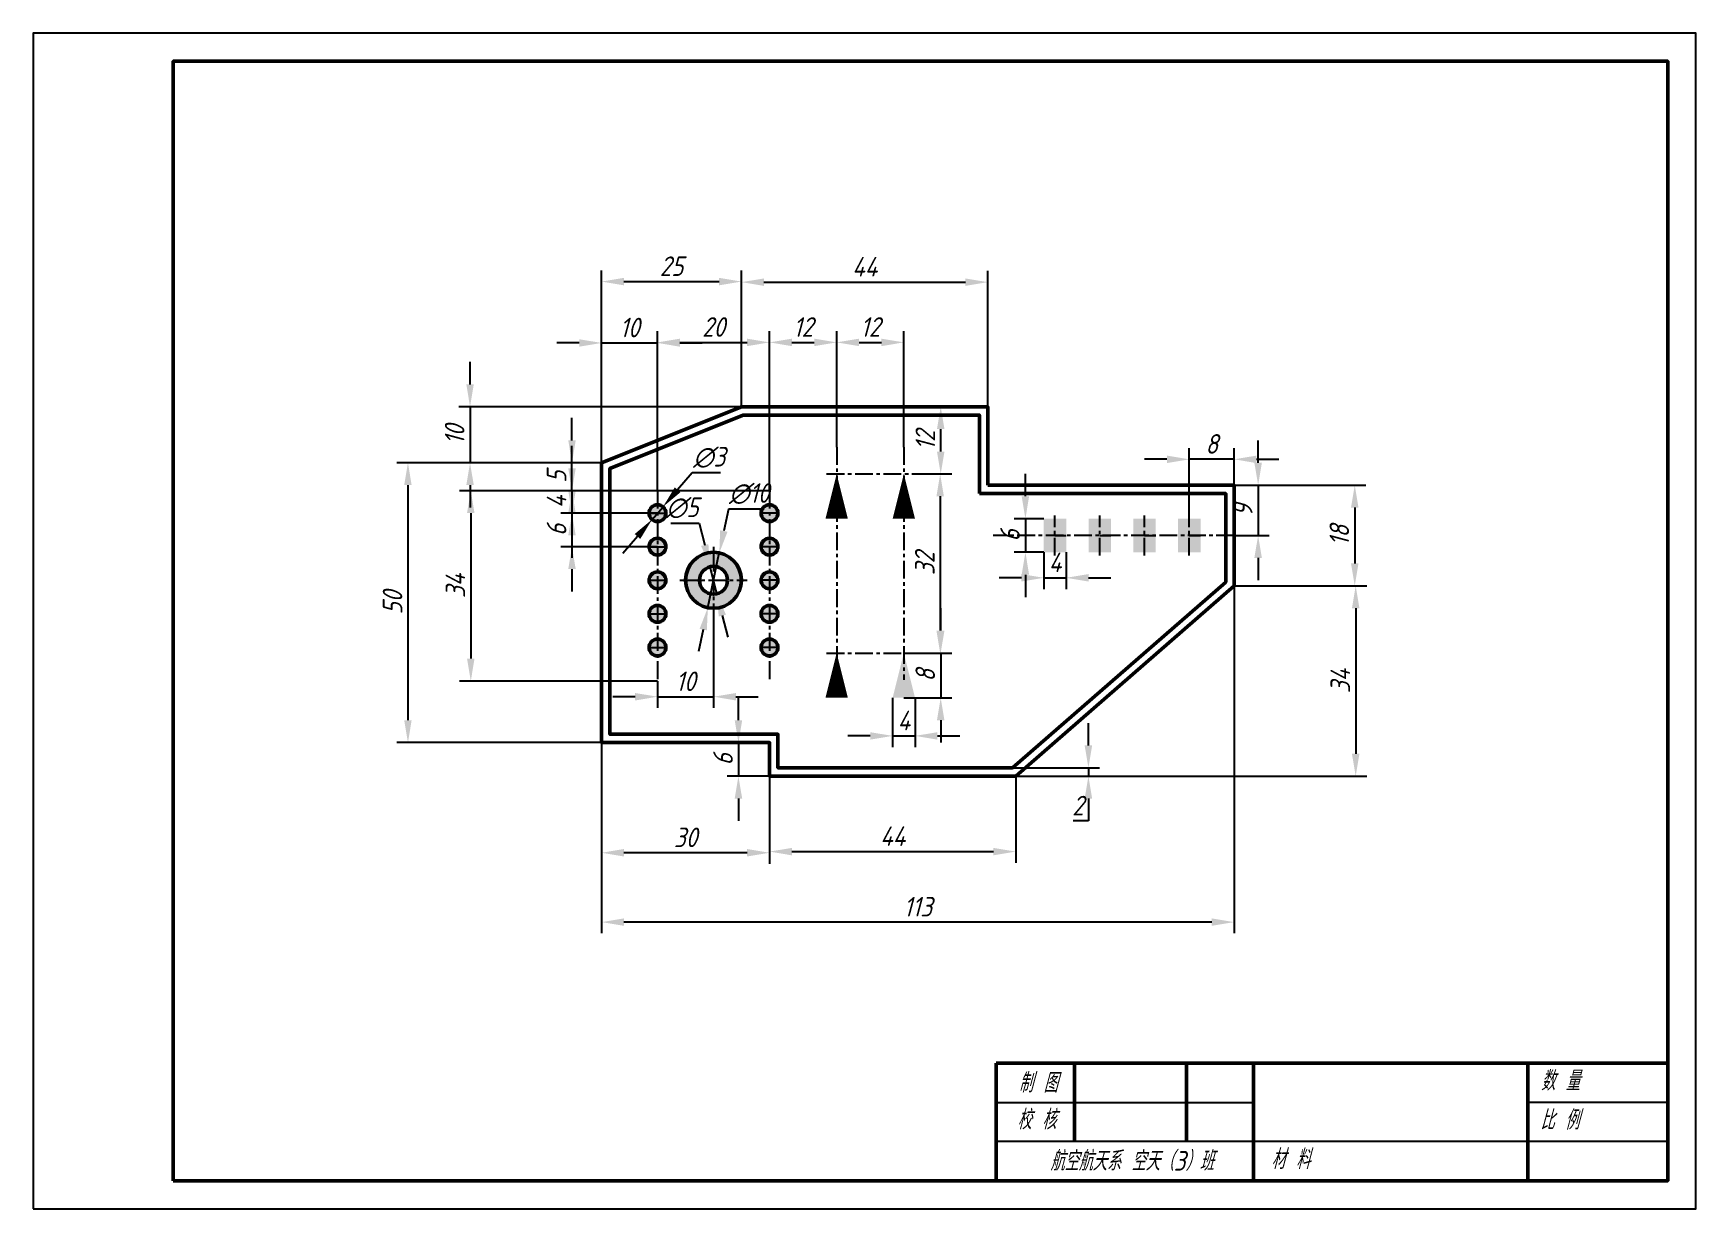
# Model space of a CAD drawing. Header units: millimetres. Extents: x 1 to 2971, y 6 to 1476.
# Drawn here: x 2674 to 2971, y 320.6 to 530.6 of the extents above; entities that cross this region are included whole.
import ezdxf

# ---------------------------------------------------------------- set-up
doc = ezdxf.new("R2010")
doc.units = ezdxf.units.MM
doc.header["$PDMODE"] = 35
doc.linetypes.add('CENTER', pattern=[50.8, 31.75, -6.35, 6.35, -6.35])
for name, color, linetype, lineweight in [('尺寸标注', 7, 'Continuous', 25), ('文字标注', 7, 'Continuous', 25), ('点画线', 1, 'CENTER', 25), ('粗实线', 7, 'Continuous', 50), ('细实线', 3, 'Continuous', 25)]:
    doc.layers.add(name, color=color, linetype=linetype, lineweight=lineweight)
doc.styles.add('国标汉字', font='gbeitc.shx', dxfattribs={"height": 3.5, "bigfont": 'gbcbig.shx'})
doc.dimstyles.new('国标尺寸', dxfattribs={"dimtxt": 3.5, "dimasz": 4, "dimexe": 2, "dimexo": 0, "dimgap": 1, "dimtad": 1, "dimtoh": 1, "dimdec": 0, "dimdsep": 46, "dimtxsty": '国标汉字', "dimcen": 3.5, "dimclre": 256, "dimaunit": 1, "dimadec": 0, "dimazin": 0, "dimtfac": 1, "dimtdec": 0, "dimtmove": 0, "dimatfit": 3, "dimfxl": 1, "dimarcsym": 0})

# ---------------------------------------------------------------- blocks, each defined once
blk = doc.blocks.new('*D150')
at = {"layer": 'Defpoints', "color": 0, "transparency": 16777216}
for p in [(2800.5, 486.28), (2800.5, 463.92), (2775.5, 453.92)]:
    blk.add_point(p, dxfattribs=at)
at = {"layer": '尺寸标注', "lineweight": -2, "transparency": 16777216}
for p, q in [((2775.5, 453.92), (2775.5, 488.28)), ((2800.5, 463.92), (2800.5, 488.28))]:
    blk.add_line(p, q, dxfattribs=at)
at = {"layer": '尺寸标注', "color": 0, "lineweight": -2, "transparency": 16777216}
blk.add_line((2779.5, 486.28), (2796.5, 486.28), dxfattribs=at)
at = {"layer": '尺寸标注', "color": 0, "transparency": 16777216}
for points in [[(2779.5, 486.95), (2779.5, 485.61), (2775.5, 486.28)], [(2796.5, 486.95), (2796.5, 485.61), (2800.5, 486.28)]]:
    blk.add_solid(points, dxfattribs=at)
at = {"layer": '尺寸标注', "color": 0, "transparency": 16777216, "insert": (2788, 489.03), "char_height": 3.5, "attachment_point": 5, "style": '国标汉字'}
blk.add_mtext('25', dxfattribs=at)
blk = doc.blocks.new('*D151')
at = {"layer": 'Defpoints', "color": 0, "transparency": 16777216}
for p in [(2844.5, 486.18), (2800.5, 463.92), (2844.5, 463.92)]:
    blk.add_point(p, dxfattribs=at)
at = {"layer": '尺寸标注', "lineweight": -2, "transparency": 16777216}
for p, q in [((2800.5, 463.92), (2800.5, 488.18)), ((2844.5, 463.92), (2844.5, 488.18))]:
    blk.add_line(p, q, dxfattribs=at)
at = {"layer": '尺寸标注', "color": 0, "lineweight": -2, "transparency": 16777216}
blk.add_line((2804.5, 486.18), (2840.5, 486.18), dxfattribs=at)
at = {"layer": '尺寸标注', "color": 0, "transparency": 16777216}
for points in [[(2804.5, 486.84), (2804.5, 485.51), (2800.5, 486.18)], [(2840.5, 486.84), (2840.5, 485.51), (2844.5, 486.18)]]:
    blk.add_solid(points, dxfattribs=at)
at = {"layer": '尺寸标注', "color": 0, "transparency": 16777216, "insert": (2822.5, 488.93), "char_height": 3.5, "attachment_point": 5, "style": '国标汉字'}
blk.add_mtext('44', dxfattribs=at)
blk = doc.blocks.new('*D153')
at = {"layer": 'Defpoints', "color": 0, "transparency": 16777216}
for p in [(2770.21, 453.92), (2775.5, 453.92), (2805.5, 448.92)]:
    blk.add_point(p, dxfattribs=at)
at = {"layer": '尺寸标注', "color": 0, "lineweight": -2, "transparency": 16777216}
for p, q in [((2770.21, 457.92), (2770.21, 461.92)), ((2770.21, 448.92), (2770.21, 453.92)), ((2770.21, 444.92), (2770.21, 440.92))]:
    blk.add_line(p, q, dxfattribs=at)
at = {"layer": '尺寸标注', "lineweight": -2, "transparency": 16777216}
for p, q in [((2775.5, 453.92), (2768.21, 453.92)), ((2805.5, 448.92), (2768.21, 448.92))]:
    blk.add_line(p, q, dxfattribs=at)
at = {"layer": '尺寸标注', "color": 0, "transparency": 16777216}
for points in [[(2769.55, 457.92), (2770.88, 457.92), (2770.21, 453.92)], [(2769.55, 444.92), (2770.88, 444.92), (2770.21, 448.92)]]:
    blk.add_solid(points, dxfattribs=at)
at = {"layer": '尺寸标注', "color": 0, "transparency": 16777216, "insert": (2767.46, 451.42), "char_height": 3.5, "attachment_point": 5, "rotation": 90, "style": '国标汉字'}
blk.add_mtext('5', dxfattribs=at)
blk = doc.blocks.new('*D154')
at = {"layer": 'Defpoints', "color": 0, "transparency": 16777216}
for p in [(2785.5, 448.92), (2770.21, 444.92), (2785.5, 444.92)]:
    blk.add_point(p, dxfattribs=at)
at = {"layer": '尺寸标注', "color": 0, "lineweight": -2, "transparency": 16777216}
for p, q in [((2770.21, 452.92), (2770.21, 456.92)), ((2770.21, 448.92), (2770.21, 444.92)), ((2770.21, 440.92), (2770.21, 436.92))]:
    blk.add_line(p, q, dxfattribs=at)
at = {"layer": '尺寸标注', "lineweight": -2, "transparency": 16777216}
for p, q in [((2785.5, 448.92), (2768.21, 448.92)), ((2785.5, 444.92), (2768.21, 444.92))]:
    blk.add_line(p, q, dxfattribs=at)
at = {"layer": '尺寸标注', "color": 0, "transparency": 16777216}
for points in [[(2769.55, 452.92), (2770.88, 452.92), (2770.21, 448.92)], [(2769.55, 440.92), (2770.88, 440.92), (2770.21, 444.92)]]:
    blk.add_solid(points, dxfattribs=at)
at = {"layer": '尺寸标注', "color": 0, "transparency": 16777216, "insert": (2767.46, 446.92), "char_height": 3.5, "attachment_point": 5, "rotation": 90, "style": '国标汉字'}
blk.add_mtext('4', dxfattribs=at)
blk = doc.blocks.new('*D155')
at = {"layer": 'Defpoints', "color": 0, "transparency": 16777216}
for p in [(2785.5, 444.92), (2770.21, 438.92), (2785.5, 438.92)]:
    blk.add_point(p, dxfattribs=at)
at = {"layer": '尺寸标注', "color": 0, "lineweight": -2, "transparency": 16777216}
for p, q in [((2770.21, 448.92), (2770.21, 452.92)), ((2770.21, 444.92), (2770.21, 438.92)), ((2770.21, 434.92), (2770.21, 430.92))]:
    blk.add_line(p, q, dxfattribs=at)
at = {"layer": '尺寸标注', "lineweight": -2, "transparency": 16777216}
for p, q in [((2785.5, 444.92), (2768.21, 444.92)), ((2785.5, 438.92), (2768.21, 438.92))]:
    blk.add_line(p, q, dxfattribs=at)
at = {"layer": '尺寸标注', "color": 0, "transparency": 16777216}
for points in [[(2769.55, 448.92), (2770.88, 448.92), (2770.21, 444.92)], [(2769.55, 434.92), (2770.88, 434.92), (2770.21, 438.92)]]:
    blk.add_solid(points, dxfattribs=at)
at = {"layer": '尺寸标注', "color": 0, "transparency": 16777216, "insert": (2767.46, 441.92), "char_height": 3.5, "attachment_point": 5, "rotation": 90, "style": '国标汉字'}
blk.add_mtext('6', dxfattribs=at)
blk = doc.blocks.new('*D156')
at = {"layer": 'Defpoints', "color": 0, "transparency": 16777216}
for p in [(2800.5, 463.92), (2752, 453.92), (2775.5, 453.92)]:
    blk.add_point(p, dxfattribs=at)
at = {"layer": '尺寸标注', "color": 0, "lineweight": -2, "transparency": 16777216}
for p, q in [((2752, 467.92), (2752, 471.92)), ((2752, 463.92), (2752, 453.92)), ((2752, 449.92), (2752, 445.92))]:
    blk.add_line(p, q, dxfattribs=at)
at = {"layer": '尺寸标注', "lineweight": -2, "transparency": 16777216}
for p, q in [((2800.5, 463.92), (2750, 463.92)), ((2775.5, 453.92), (2750, 453.92))]:
    blk.add_line(p, q, dxfattribs=at)
at = {"layer": '尺寸标注', "color": 0, "transparency": 16777216}
for points in [[(2751.34, 467.92), (2752.67, 467.92), (2752, 463.92)], [(2751.34, 449.92), (2752.67, 449.92), (2752, 453.92)]]:
    blk.add_solid(points, dxfattribs=at)
at = {"layer": '尺寸标注', "color": 0, "transparency": 16777216, "insert": (2749.25, 458.92), "char_height": 3.5, "attachment_point": 5, "rotation": 90, "style": '国标汉字'}
blk.add_mtext('10', dxfattribs=at)
blk = doc.blocks.new('*D157')
at = {"layer": 'Defpoints', "color": 0, "transparency": 16777216}
for p in [(2785.5, 475.32), (2775.5, 453.92), (2785.5, 448.92)]:
    blk.add_point(p, dxfattribs=at)
at = {"layer": '尺寸标注', "color": 0, "lineweight": -2, "transparency": 16777216}
for p, q in [((2771.5, 475.32), (2767.5, 475.32)), ((2775.5, 475.32), (2785.5, 475.32)), ((2789.5, 475.32), (2793.5, 475.32))]:
    blk.add_line(p, q, dxfattribs=at)
at = {"layer": '尺寸标注', "lineweight": -2, "transparency": 16777216}
for p, q in [((2775.5, 453.92), (2775.5, 477.32)), ((2785.5, 448.92), (2785.5, 477.32))]:
    blk.add_line(p, q, dxfattribs=at)
at = {"layer": '尺寸标注', "color": 0, "transparency": 16777216}
for points in [[(2771.5, 475.98), (2771.5, 474.65), (2775.5, 475.32)], [(2789.5, 475.98), (2789.5, 474.65), (2785.5, 475.32)]]:
    blk.add_solid(points, dxfattribs=at)
at = {"layer": '尺寸标注', "color": 0, "transparency": 16777216, "insert": (2780.5, 478.07), "char_height": 3.5, "attachment_point": 5, "style": '国标汉字'}
blk.add_mtext('10', dxfattribs=at)
blk = doc.blocks.new('*D158')
at = {"layer": 'Defpoints', "color": 0, "transparency": 16777216}
for p in [(2805.5, 475.42), (2785.5, 448.92), (2805.5, 448.92)]:
    blk.add_point(p, dxfattribs=at)
at = {"layer": '尺寸标注', "lineweight": -2, "transparency": 16777216}
for p, q in [((2785.5, 448.92), (2785.5, 477.42)), ((2805.5, 448.92), (2805.5, 477.42))]:
    blk.add_line(p, q, dxfattribs=at)
at = {"layer": '尺寸标注', "color": 0, "lineweight": -2, "transparency": 16777216}
blk.add_line((2789.5, 475.42), (2801.5, 475.42), dxfattribs=at)
at = {"layer": '尺寸标注', "color": 0, "transparency": 16777216}
for points in [[(2789.5, 476.08), (2789.5, 474.75), (2785.5, 475.42)], [(2801.5, 476.08), (2801.5, 474.75), (2805.5, 475.42)]]:
    blk.add_solid(points, dxfattribs=at)
at = {"layer": '尺寸标注', "color": 0, "transparency": 16777216, "insert": (2795.5, 478.17), "char_height": 3.5, "attachment_point": 5, "style": '国标汉字'}
blk.add_mtext('20', dxfattribs=at)
blk = doc.blocks.new('*D159')
at = {"layer": 'Defpoints', "color": 0, "transparency": 16777216}
for p in [(2817.5, 475.42), (2817.5, 456.72), (2805.5, 448.92)]:
    blk.add_point(p, dxfattribs=at)
at = {"layer": '尺寸标注', "lineweight": -2, "transparency": 16777216}
for p, q in [((2805.5, 448.92), (2805.5, 477.42)), ((2817.5, 456.72), (2817.5, 477.42))]:
    blk.add_line(p, q, dxfattribs=at)
at = {"layer": '尺寸标注', "color": 0, "lineweight": -2, "transparency": 16777216}
blk.add_line((2809.5, 475.42), (2813.5, 475.42), dxfattribs=at)
at = {"layer": '尺寸标注', "color": 0, "transparency": 16777216}
for points in [[(2809.5, 476.08), (2809.5, 474.75), (2805.5, 475.42)], [(2813.5, 476.08), (2813.5, 474.75), (2817.5, 475.42)]]:
    blk.add_solid(points, dxfattribs=at)
at = {"layer": '尺寸标注', "color": 0, "transparency": 16777216, "insert": (2811.5, 478.17), "char_height": 3.5, "attachment_point": 5, "style": '国标汉字'}
blk.add_mtext('12', dxfattribs=at)
blk = doc.blocks.new('*D160')
at = {"layer": 'Defpoints', "color": 0, "transparency": 16777216}
for p in [(2829.5, 475.42), (2817.5, 456.72), (2829.5, 456.72)]:
    blk.add_point(p, dxfattribs=at)
at = {"layer": '尺寸标注', "lineweight": -2, "transparency": 16777216}
for p, q in [((2817.5, 456.72), (2817.5, 477.42)), ((2829.5, 456.72), (2829.5, 477.42))]:
    blk.add_line(p, q, dxfattribs=at)
at = {"layer": '尺寸标注', "color": 0, "lineweight": -2, "transparency": 16777216}
blk.add_line((2821.5, 475.42), (2825.5, 475.42), dxfattribs=at)
at = {"layer": '尺寸标注', "color": 0, "transparency": 16777216}
for points in [[(2821.5, 476.08), (2821.5, 474.75), (2817.5, 475.42)], [(2825.5, 476.08), (2825.5, 474.75), (2829.5, 475.42)]]:
    blk.add_solid(points, dxfattribs=at)
at = {"layer": '尺寸标注', "color": 0, "transparency": 16777216, "insert": (2823.5, 478.17), "char_height": 3.5, "attachment_point": 5, "style": '国标汉字'}
blk.add_mtext('12', dxfattribs=at)
blk = doc.blocks.new('*D161')
at = {"layer": 'Defpoints', "color": 0, "transparency": 16777216}
for p in [(2831.3, 463.92), (2836.09, 463.92), (2831.3, 451.92)]:
    blk.add_point(p, dxfattribs=at)
at = {"layer": '尺寸标注', "lineweight": -2, "transparency": 16777216}
for p, q in [((2831.3, 463.92), (2838.09, 463.92)), ((2831.3, 451.92), (2838.09, 451.92))]:
    blk.add_line(p, q, dxfattribs=at)
at = {"layer": '尺寸标注', "color": 0, "lineweight": -2, "transparency": 16777216}
blk.add_line((2836.09, 455.92), (2836.09, 459.92), dxfattribs=at)
at = {"layer": '尺寸标注', "color": 0, "transparency": 16777216}
for points in [[(2835.42, 459.92), (2836.76, 459.92), (2836.09, 463.92)], [(2835.42, 455.92), (2836.76, 455.92), (2836.09, 451.92)]]:
    blk.add_solid(points, dxfattribs=at)
at = {"layer": '尺寸标注', "color": 0, "transparency": 16777216, "insert": (2833.34, 457.92), "char_height": 3.5, "attachment_point": 5, "rotation": 90, "style": '国标汉字'}
blk.add_mtext('12', dxfattribs=at)
blk = doc.blocks.new('*D162')
at = {"layer": 'Defpoints', "color": 0, "transparency": 16777216}
for p in [(2831.3, 451.92), (2831.3, 419.92), (2835.99, 419.92)]:
    blk.add_point(p, dxfattribs=at)
at = {"layer": '尺寸标注', "lineweight": -2, "transparency": 16777216}
for p, q in [((2831.3, 451.92), (2837.99, 451.92)), ((2831.3, 419.92), (2837.99, 419.92))]:
    blk.add_line(p, q, dxfattribs=at)
at = {"layer": '尺寸标注', "color": 0, "lineweight": -2, "transparency": 16777216}
blk.add_line((2835.99, 447.92), (2835.99, 423.92), dxfattribs=at)
at = {"layer": '尺寸标注', "color": 0, "transparency": 16777216}
for points in [[(2835.32, 447.92), (2836.65, 447.92), (2835.99, 451.92)], [(2835.32, 423.92), (2836.65, 423.92), (2835.99, 419.92)]]:
    blk.add_solid(points, dxfattribs=at)
at = {"layer": '尺寸标注', "color": 0, "transparency": 16777216, "insert": (2833.24, 435.92), "char_height": 3.5, "attachment_point": 5, "rotation": 90, "style": '国标汉字'}
blk.add_mtext('32', dxfattribs=at)
blk = doc.blocks.new('*D163')
at = {"layer": 'Defpoints', "color": 0, "transparency": 16777216}
for p in [(2829.5, 419.92), (2829.5, 411.92), (2836.08, 411.92)]:
    blk.add_point(p, dxfattribs=at)
at = {"layer": '尺寸标注', "color": 0, "lineweight": -2, "transparency": 16777216}
for p, q in [((2836.08, 423.92), (2836.08, 427.92)), ((2836.08, 419.92), (2836.08, 411.92)), ((2836.08, 407.92), (2836.08, 403.92))]:
    blk.add_line(p, q, dxfattribs=at)
at = {"layer": '尺寸标注', "lineweight": -2, "transparency": 16777216}
for p, q in [((2829.5, 419.92), (2838.08, 419.92)), ((2829.5, 411.92), (2838.08, 411.92))]:
    blk.add_line(p, q, dxfattribs=at)
at = {"layer": '尺寸标注', "color": 0, "transparency": 16777216}
for points in [[(2835.42, 423.92), (2836.75, 423.92), (2836.08, 419.92)], [(2835.42, 407.92), (2836.75, 407.92), (2836.08, 411.92)]]:
    blk.add_solid(points, dxfattribs=at)
at = {"layer": '尺寸标注', "color": 0, "transparency": 16777216, "insert": (2833.33, 415.92), "char_height": 3.5, "attachment_point": 5, "rotation": 90, "style": '国标汉字'}
blk.add_mtext('8', dxfattribs=at)
blk = doc.blocks.new('*D164')
at = {"layer": 'Defpoints', "color": 0, "transparency": 16777216}
for p in [(2827.5, 411.92), (2831.5, 411.92), (2831.5, 405.12)]:
    blk.add_point(p, dxfattribs=at)
at = {"layer": '尺寸标注', "lineweight": -2, "transparency": 16777216}
for p, q in [((2827.5, 411.92), (2827.5, 403.12)), ((2831.5, 411.92), (2831.5, 403.12))]:
    blk.add_line(p, q, dxfattribs=at)
at = {"layer": '尺寸标注', "color": 0, "lineweight": -2, "transparency": 16777216}
for p, q in [((2823.5, 405.12), (2819.5, 405.12)), ((2827.5, 405.12), (2831.5, 405.12)), ((2835.5, 405.12), (2839.5, 405.12))]:
    blk.add_line(p, q, dxfattribs=at)
at = {"layer": '尺寸标注', "color": 0, "transparency": 16777216}
for points in [[(2823.5, 405.78), (2823.5, 404.45), (2827.5, 405.12)], [(2835.5, 405.78), (2835.5, 404.45), (2831.5, 405.12)]]:
    blk.add_solid(points, dxfattribs=at)
at = {"layer": '尺寸标注', "color": 0, "transparency": 16777216, "insert": (2829.5, 407.87), "char_height": 3.5, "attachment_point": 5, "style": '国标汉字'}
blk.add_mtext('4', dxfattribs=at)
blk = doc.blocks.new('*D165')
at = {"layer": 'Defpoints', "color": 0, "transparency": 16777216}
for p in [(2848.94, 399.42), (2848.94, 397.92), (2862.47, 397.92)]:
    blk.add_point(p, dxfattribs=at)
at = {"layer": '尺寸标注', "color": 0, "lineweight": -2, "transparency": 16777216}
for p, q in [((2862.47, 403.42), (2862.47, 407.42)), ((2862.47, 399.42), (2862.47, 397.92)), ((2862.47, 393.92), (2862.47, 389.92)), ((2862.47, 389.92), (2859.72, 389.92))]:
    blk.add_line(p, q, dxfattribs=at)
at = {"layer": '尺寸标注', "lineweight": -2, "transparency": 16777216}
for p, q in [((2848.94, 399.42), (2864.47, 399.42)), ((2848.94, 397.92), (2864.47, 397.92))]:
    blk.add_line(p, q, dxfattribs=at)
at = {"layer": '尺寸标注', "color": 0, "transparency": 16777216}
for points in [[(2861.8, 403.42), (2863.14, 403.42), (2862.47, 399.42)], [(2861.8, 393.92), (2863.14, 393.92), (2862.47, 397.92)]]:
    blk.add_solid(points, dxfattribs=at)
at = {"layer": '尺寸标注', "color": 0, "transparency": 16777216, "insert": (2860.6, 392.67), "char_height": 3.5, "attachment_point": 5, "style": '国标汉字'}
blk.add_mtext('2', dxfattribs=at)
blk = doc.blocks.new('*D166')
at = {"layer": 'Defpoints', "color": 0, "transparency": 16777216}
for p in [(2888.5, 449.92), (2888.5, 440.92), (2892.79, 440.92)]:
    blk.add_point(p, dxfattribs=at)
at = {"layer": '尺寸标注', "color": 0, "lineweight": -2, "transparency": 16777216}
for p, q in [((2892.79, 453.92), (2892.79, 457.92)), ((2892.79, 449.92), (2892.79, 440.92)), ((2892.79, 436.92), (2892.79, 432.92))]:
    blk.add_line(p, q, dxfattribs=at)
at = {"layer": '尺寸标注', "lineweight": -2, "transparency": 16777216}
for p, q in [((2888.5, 449.92), (2894.79, 449.92)), ((2888.5, 440.92), (2894.79, 440.92))]:
    blk.add_line(p, q, dxfattribs=at)
at = {"layer": '尺寸标注', "color": 0, "transparency": 16777216}
for points in [[(2892.12, 453.92), (2893.46, 453.92), (2892.79, 449.92)], [(2892.12, 436.92), (2893.46, 436.92), (2892.79, 440.92)]]:
    blk.add_solid(points, dxfattribs=at)
at = {"layer": '尺寸标注', "color": 0, "transparency": 16777216, "insert": (2890.04, 445.42), "char_height": 3.5, "attachment_point": 5, "rotation": 90, "style": '国标汉字'}
blk.add_mtext('9', dxfattribs=at)
blk = doc.blocks.new('*D167')
at = {"layer": 'Defpoints', "color": 0, "transparency": 16777216}
for p in [(2880.5, 454.53), (2888.5, 449.92), (2880.5, 444.52)]:
    blk.add_point(p, dxfattribs=at)
at = {"layer": '尺寸标注', "color": 0, "lineweight": -2, "transparency": 16777216}
for p, q in [((2876.5, 454.53), (2872.5, 454.53)), ((2888.5, 454.53), (2880.5, 454.53)), ((2892.5, 454.53), (2896.5, 454.53))]:
    blk.add_line(p, q, dxfattribs=at)
at = {"layer": '尺寸标注', "lineweight": -2, "transparency": 16777216}
for p, q in [((2880.5, 444.52), (2880.5, 456.53)), ((2888.5, 449.92), (2888.5, 456.53))]:
    blk.add_line(p, q, dxfattribs=at)
at = {"layer": '尺寸标注', "color": 0, "transparency": 16777216}
for points in [[(2876.5, 455.19), (2876.5, 453.86), (2880.5, 454.53)], [(2892.5, 455.19), (2892.5, 453.86), (2888.5, 454.53)]]:
    blk.add_solid(points, dxfattribs=at)
at = {"layer": '尺寸标注', "color": 0, "transparency": 16777216, "insert": (2884.5, 457.28), "char_height": 3.5, "attachment_point": 5, "style": '国标汉字'}
blk.add_mtext('8', dxfattribs=at)
blk = doc.blocks.new('*D168')
at = {"layer": 'Defpoints', "color": 0, "transparency": 16777216}
for p in [(2854.5, 437.92), (2858.5, 437.92), (2858.5, 433.36)]:
    blk.add_point(p, dxfattribs=at)
at = {"layer": '尺寸标注', "lineweight": -2, "transparency": 16777216}
for p, q in [((2854.5, 437.92), (2854.5, 431.36)), ((2858.5, 437.92), (2858.5, 431.36))]:
    blk.add_line(p, q, dxfattribs=at)
at = {"layer": '尺寸标注', "color": 0, "lineweight": -2, "transparency": 16777216}
for p, q in [((2850.5, 433.36), (2846.5, 433.36)), ((2854.5, 433.36), (2858.5, 433.36)), ((2862.5, 433.36), (2866.5, 433.36))]:
    blk.add_line(p, q, dxfattribs=at)
at = {"layer": '尺寸标注', "color": 0, "transparency": 16777216}
for points in [[(2850.5, 434.03), (2850.5, 432.7), (2854.5, 433.36)], [(2862.5, 434.03), (2862.5, 432.7), (2858.5, 433.36)]]:
    blk.add_solid(points, dxfattribs=at)
at = {"layer": '尺寸标注', "color": 0, "transparency": 16777216, "insert": (2856.5, 436.11), "char_height": 3.5, "attachment_point": 5, "style": '国标汉字'}
blk.add_mtext('4', dxfattribs=at)
blk = doc.blocks.new('*D169')
at = {"layer": 'Defpoints', "color": 0, "transparency": 16777216}
for p in [(2854.5, 443.92), (2851.22, 437.92), (2854.5, 437.92)]:
    blk.add_point(p, dxfattribs=at)
at = {"layer": '尺寸标注', "color": 0, "lineweight": -2, "transparency": 16777216}
for p, q in [((2851.22, 447.92), (2851.22, 451.92)), ((2851.22, 443.92), (2851.22, 437.92)), ((2851.22, 433.92), (2851.22, 429.92))]:
    blk.add_line(p, q, dxfattribs=at)
at = {"layer": '尺寸标注', "lineweight": -2, "transparency": 16777216}
for p, q in [((2854.5, 443.92), (2849.22, 443.92)), ((2854.5, 437.92), (2849.22, 437.92))]:
    blk.add_line(p, q, dxfattribs=at)
at = {"layer": '尺寸标注', "color": 0, "transparency": 16777216}
for points in [[(2850.55, 447.92), (2851.88, 447.92), (2851.22, 443.92)], [(2850.55, 433.92), (2851.88, 433.92), (2851.22, 437.92)]]:
    blk.add_solid(points, dxfattribs=at)
at = {"layer": '尺寸标注', "color": 0, "transparency": 16777216, "insert": (2848.47, 440.92), "char_height": 3.5, "attachment_point": 5, "rotation": 90, "style": '国标汉字'}
blk.add_mtext('6', dxfattribs=at)
blk = doc.blocks.new('*D170')
at = {"layer": 'Defpoints', "color": 0, "transparency": 16777216}
for p in [(2785.5, 448.92), (2752.14, 414.92), (2785.5, 414.92)]:
    blk.add_point(p, dxfattribs=at)
at = {"layer": '尺寸标注', "lineweight": -2, "transparency": 16777216}
for p, q in [((2785.5, 448.92), (2750.14, 448.92)), ((2785.5, 414.92), (2750.14, 414.92))]:
    blk.add_line(p, q, dxfattribs=at)
at = {"layer": '尺寸标注', "color": 0, "lineweight": -2, "transparency": 16777216}
blk.add_line((2752.14, 444.92), (2752.14, 418.92), dxfattribs=at)
at = {"layer": '尺寸标注', "color": 0, "transparency": 16777216}
for points in [[(2751.47, 444.92), (2752.8, 444.92), (2752.14, 448.92)], [(2751.47, 418.92), (2752.8, 418.92), (2752.14, 414.92)]]:
    blk.add_solid(points, dxfattribs=at)
at = {"layer": '尺寸标注', "color": 0, "transparency": 16777216, "insert": (2749.39, 431.92), "char_height": 3.5, "attachment_point": 5, "rotation": 90, "style": '国标汉字'}
blk.add_mtext('34', dxfattribs=at)
blk = doc.blocks.new('*D171')
at = {"layer": 'Defpoints', "color": 0, "transparency": 16777216}
for p in [(2775.5, 453.92), (2740.91, 403.92), (2775.5, 403.92)]:
    blk.add_point(p, dxfattribs=at)
at = {"layer": '尺寸标注', "lineweight": -2, "transparency": 16777216}
for p, q in [((2775.5, 453.92), (2738.91, 453.92)), ((2775.5, 403.92), (2738.91, 403.92))]:
    blk.add_line(p, q, dxfattribs=at)
at = {"layer": '尺寸标注', "color": 0, "lineweight": -2, "transparency": 16777216}
blk.add_line((2740.91, 449.92), (2740.91, 407.92), dxfattribs=at)
at = {"layer": '尺寸标注', "color": 0, "transparency": 16777216}
for points in [[(2740.24, 449.92), (2741.57, 449.92), (2740.91, 453.92)], [(2740.24, 407.92), (2741.57, 407.92), (2740.91, 403.92)]]:
    blk.add_solid(points, dxfattribs=at)
at = {"layer": '尺寸标注', "color": 0, "transparency": 16777216, "insert": (2738.16, 428.92), "char_height": 3.5, "attachment_point": 5, "rotation": 90, "style": '国标汉字'}
blk.add_mtext('50', dxfattribs=at)
blk = doc.blocks.new('*D172')
at = {"layer": 'Defpoints', "color": 0, "transparency": 16777216}
for p in [(2805.5, 403.92), (2799.95, 397.92), (2805.5, 397.92)]:
    blk.add_point(p, dxfattribs=at)
at = {"layer": '尺寸标注', "color": 0, "lineweight": -2, "transparency": 16777216}
for p, q in [((2799.95, 407.92), (2799.95, 411.92)), ((2799.95, 403.92), (2799.95, 397.92)), ((2799.95, 393.92), (2799.95, 389.92))]:
    blk.add_line(p, q, dxfattribs=at)
at = {"layer": '尺寸标注', "lineweight": -2, "transparency": 16777216}
for p, q in [((2805.5, 403.92), (2797.95, 403.92)), ((2805.5, 397.92), (2797.95, 397.92))]:
    blk.add_line(p, q, dxfattribs=at)
at = {"layer": '尺寸标注', "color": 0, "transparency": 16777216}
for points in [[(2799.28, 407.92), (2800.62, 407.92), (2799.95, 403.92)], [(2799.28, 393.92), (2800.62, 393.92), (2799.95, 397.92)]]:
    blk.add_solid(points, dxfattribs=at)
at = {"layer": '尺寸标注', "color": 0, "transparency": 16777216, "insert": (2797.2, 400.92), "char_height": 3.5, "attachment_point": 5, "rotation": 90, "style": '国标汉字'}
blk.add_mtext('6', dxfattribs=at)
blk = doc.blocks.new('*D173')
at = {"layer": 'Defpoints', "color": 0, "transparency": 16777216}
for p in [(2775.5, 403.92), (2805.5, 397.92), (2775.5, 384.24)]:
    blk.add_point(p, dxfattribs=at)
at = {"layer": '尺寸标注', "lineweight": -2, "transparency": 16777216}
for p, q in [((2775.5, 403.92), (2775.5, 382.24)), ((2805.5, 397.92), (2805.5, 382.24))]:
    blk.add_line(p, q, dxfattribs=at)
at = {"layer": '尺寸标注', "color": 0, "lineweight": -2, "transparency": 16777216}
blk.add_line((2801.5, 384.24), (2779.5, 384.24), dxfattribs=at)
at = {"layer": '尺寸标注', "color": 0, "transparency": 16777216}
for points in [[(2779.5, 384.91), (2779.5, 383.58), (2775.5, 384.24)], [(2801.5, 384.91), (2801.5, 383.58), (2805.5, 384.24)]]:
    blk.add_solid(points, dxfattribs=at)
at = {"layer": '尺寸标注', "color": 0, "transparency": 16777216, "insert": (2790.5, 386.99), "char_height": 3.5, "attachment_point": 5, "style": '国标汉字'}
blk.add_mtext('30', dxfattribs=at)
blk = doc.blocks.new('*D174')
at = {"layer": 'Defpoints', "color": 0, "transparency": 16777216}
for p in [(2805.5, 397.92), (2849.5, 397.92), (2849.5, 384.45)]:
    blk.add_point(p, dxfattribs=at)
at = {"layer": '尺寸标注', "lineweight": -2, "transparency": 16777216}
for p, q in [((2805.5, 397.92), (2805.5, 382.45)), ((2849.5, 397.92), (2849.5, 382.45))]:
    blk.add_line(p, q, dxfattribs=at)
at = {"layer": '尺寸标注', "color": 0, "lineweight": -2, "transparency": 16777216}
blk.add_line((2809.5, 384.45), (2845.5, 384.45), dxfattribs=at)
at = {"layer": '尺寸标注', "color": 0, "transparency": 16777216}
for points in [[(2809.5, 385.11), (2809.5, 383.78), (2805.5, 384.45)], [(2845.5, 385.11), (2845.5, 383.78), (2849.5, 384.45)]]:
    blk.add_solid(points, dxfattribs=at)
at = {"layer": '尺寸标注', "color": 0, "transparency": 16777216, "insert": (2827.5, 387.2), "char_height": 3.5, "attachment_point": 5, "style": '国标汉字'}
blk.add_mtext('44', dxfattribs=at)
blk = doc.blocks.new('*D175')
at = {"layer": 'Defpoints', "color": 0, "transparency": 16777216}
for p in [(2888.5, 431.92), (2775.5, 403.92), (2775.5, 371.85)]:
    blk.add_point(p, dxfattribs=at)
at = {"layer": '尺寸标注', "lineweight": -2, "transparency": 16777216}
for p, q in [((2888.5, 431.92), (2888.5, 369.85)), ((2775.5, 403.92), (2775.5, 369.85))]:
    blk.add_line(p, q, dxfattribs=at)
at = {"layer": '尺寸标注', "color": 0, "lineweight": -2, "transparency": 16777216}
blk.add_line((2884.5, 371.85), (2779.5, 371.85), dxfattribs=at)
at = {"layer": '尺寸标注', "color": 0, "transparency": 16777216}
for points in [[(2779.5, 372.52), (2779.5, 371.19), (2775.5, 371.85)], [(2884.5, 372.52), (2884.5, 371.19), (2888.5, 371.85)]]:
    blk.add_solid(points, dxfattribs=at)
at = {"layer": '尺寸标注', "color": 0, "transparency": 16777216, "insert": (2832, 374.6), "char_height": 3.5, "attachment_point": 5, "style": '国标汉字'}
blk.add_mtext('113', dxfattribs=at)
blk = doc.blocks.new('*D176')
at = {"layer": 'Defpoints', "color": 0, "transparency": 16777216}
for p in [(2888.5, 449.92), (2888.5, 431.92), (2910.05, 431.92)]:
    blk.add_point(p, dxfattribs=at)
at = {"layer": '尺寸标注', "lineweight": -2, "transparency": 16777216}
for p, q in [((2888.5, 449.92), (2912.05, 449.92)), ((2888.5, 431.92), (2912.05, 431.92))]:
    blk.add_line(p, q, dxfattribs=at)
at = {"layer": '尺寸标注', "color": 0, "lineweight": -2, "transparency": 16777216}
blk.add_line((2910.05, 445.92), (2910.05, 435.92), dxfattribs=at)
at = {"layer": '尺寸标注', "color": 0, "transparency": 16777216}
for points in [[(2909.39, 445.92), (2910.72, 445.92), (2910.05, 449.92)], [(2909.39, 435.92), (2910.72, 435.92), (2910.05, 431.92)]]:
    blk.add_solid(points, dxfattribs=at)
at = {"layer": '尺寸标注', "color": 0, "transparency": 16777216, "insert": (2907.3, 440.92), "char_height": 3.5, "attachment_point": 5, "rotation": 90, "style": '国标汉字'}
blk.add_mtext('18', dxfattribs=at)
blk = doc.blocks.new('*D177')
at = {"layer": 'Defpoints', "color": 0, "transparency": 16777216}
for p in [(2888.5, 431.92), (2849.5, 397.92), (2910.22, 397.92)]:
    blk.add_point(p, dxfattribs=at)
at = {"layer": '尺寸标注', "lineweight": -2, "transparency": 16777216}
for p, q in [((2888.5, 431.92), (2912.22, 431.92)), ((2849.5, 397.92), (2912.22, 397.92))]:
    blk.add_line(p, q, dxfattribs=at)
at = {"layer": '尺寸标注', "color": 0, "lineweight": -2, "transparency": 16777216}
blk.add_line((2910.22, 427.92), (2910.22, 401.92), dxfattribs=at)
at = {"layer": '尺寸标注', "color": 0, "transparency": 16777216}
for points in [[(2909.55, 427.92), (2910.89, 427.92), (2910.22, 431.92)], [(2909.55, 401.92), (2910.89, 401.92), (2910.22, 397.92)]]:
    blk.add_solid(points, dxfattribs=at)
at = {"layer": '尺寸标注', "color": 0, "transparency": 16777216, "insert": (2907.47, 414.92), "char_height": 3.5, "attachment_point": 5, "rotation": 90, "style": '国标汉字'}
blk.add_mtext('34', dxfattribs=at)
blk = doc.blocks.new('*D179')
at = {"layer": 'Defpoints', "color": 0, "transparency": 16777216}
for p in [(2786.48, 446.05), (2784.52, 443.78)]:
    blk.add_point(p, dxfattribs=at)
at = {"layer": '尺寸标注', "color": 0, "lineweight": -2, "transparency": 16777216}
for p, q in [((2791.69, 452.12), (2789.08, 449.09)), ((2796.77, 452.12), (2791.69, 452.12)), ((2784.52, 443.78), (2786.48, 446.05)), ((2781.92, 440.74), (2779.31, 437.71))]:
    blk.add_line(p, q, dxfattribs=at)
at = {"layer": '尺寸标注', "color": 0, "transparency": 16777216}
for points in [[(2788.58, 449.52), (2789.59, 448.65), (2786.48, 446.05)], [(2781.41, 441.18), (2782.42, 440.31), (2784.52, 443.78)]]:
    blk.add_solid(points, dxfattribs=at)
at = {"layer": '尺寸标注', "color": 0, "transparency": 16777216, "insert": (2794.73, 454.87), "char_height": 3.5, "attachment_point": 5, "style": '国标汉字'}
blk.add_mtext('∅3', dxfattribs=at)
blk = doc.blocks.new('*D180')
at = {"layer": 'Defpoints', "color": 0, "transparency": 16777216}
for p in [(2796.53, 437.81), (2794.48, 428.02)]:
    blk.add_point(p, dxfattribs=at)
at = {"layer": '尺寸标注', "color": 0, "lineweight": -2, "transparency": 16777216}
for p, q in [((2798.16, 445.64), (2797.34, 441.73)), ((2804.56, 445.64), (2798.16, 445.64)), ((2794.48, 428.02), (2796.53, 437.81)), ((2793.66, 424.11), (2792.84, 420.19))]:
    blk.add_line(p, q, dxfattribs=at)
at = {"layer": '尺寸标注', "color": 0, "transparency": 16777216}
for points in [[(2796.69, 441.86), (2798, 441.59), (2796.53, 437.81)], [(2793.01, 424.24), (2794.31, 423.97), (2794.48, 428.02)]]:
    blk.add_solid(points, dxfattribs=at)
at = {"layer": '尺寸标注', "color": 0, "transparency": 16777216, "insert": (2801.86, 448.39), "char_height": 3.5, "attachment_point": 5, "style": '国标汉字'}
blk.add_mtext('∅10', dxfattribs=at)
blk = doc.blocks.new('*D181')
at = {"layer": 'Defpoints', "color": 0, "transparency": 16777216}
for p in [(2794.9, 435.34), (2796.11, 430.49)]:
    blk.add_point(p, dxfattribs=at)
at = {"layer": '尺寸标注', "color": 0, "lineweight": -2, "transparency": 16777216}
for p, q in [((2787.88, 443.1), (2792.96, 443.1)), ((2792.96, 443.1), (2793.93, 439.22)), ((2796.11, 430.49), (2794.9, 435.34)), ((2797.07, 426.61), (2798.04, 422.73))]:
    blk.add_line(p, q, dxfattribs=at)
at = {"layer": '尺寸标注', "color": 0, "transparency": 16777216}
for points in [[(2794.58, 439.38), (2793.28, 439.06), (2794.9, 435.34)], [(2797.72, 426.77), (2796.43, 426.45), (2796.11, 430.49)]]:
    blk.add_solid(points, dxfattribs=at)
at = {"layer": '尺寸标注', "color": 0, "transparency": 16777216, "insert": (2789.92, 445.85), "char_height": 3.5, "attachment_point": 5, "style": '国标汉字'}
blk.add_mtext('∅5', dxfattribs=at)

msp = doc.modelspace()

# ---------------------------------------------------------------- hatches: boundary and pattern name
at = {"layer": '尺寸标注', "true_color": 0xffffff}
h = msp.add_hatch(color=7, dxfattribs=at)
h.dxf.hatch_style = 1
h.paths.add_polyline_path([(2831.5, 411.92), (2829.5, 419.92), (2827.5, 411.92)])
at = {"layer": '粗实线', "true_color": 0xffffff}
h = msp.add_hatch(color=7, dxfattribs=at)
h.dxf.hatch_style = 1
h.paths.add_polyline_path([(2790.5, 432.92, 1), (2800.5, 432.92, 1)])
h.paths.add_polyline_path([(2798, 432.92, -1), (2793, 432.92, -1)], flags=16)
h.paths.add_polyline_path([(2804, 444.92, 1), (2807, 444.92, 1)])
h.paths.add_polyline_path([(2804, 438.92, 1), (2807, 438.92, 1)])
h.paths.add_polyline_path([(2804, 432.92, 1), (2807, 432.92, 1)])
h.paths.add_polyline_path([(2807, 426.92, 1), (2804, 426.92, 1)])
h.paths.add_polyline_path([(2804, 420.92, 1), (2807, 420.92, 1)])
h.paths.add_polyline_path([(2787, 444.92, 1), (2784, 444.92, 1)])
h.paths.add_polyline_path([(2784, 438.92, 1), (2787, 438.92, 1)])
h.paths.add_polyline_path([(2784, 432.92, 1), (2787, 432.92, 1)])
h.paths.add_polyline_path([(2787, 426.92, 1), (2784, 426.92, 1)])
h.paths.add_polyline_path([(2784, 420.92, 1), (2787, 420.92, 1)])
h = msp.add_hatch(color=7, dxfattribs=at)
h.dxf.hatch_style = 1
h.paths.add_polyline_path([(2854.5, 437.92), (2858.5, 437.92), (2858.5, 443.92), (2854.5, 443.92)])
h = msp.add_hatch(color=7, dxfattribs=at)
h.dxf.hatch_style = 1
h.paths.add_polyline_path([(2862.5, 437.92), (2866.5, 437.92), (2866.5, 443.92), (2862.5, 443.92)])
h = msp.add_hatch(color=7, dxfattribs=at)
h.dxf.hatch_style = 1
h.paths.add_polyline_path([(2870.5, 437.92), (2874.5, 437.92), (2874.5, 443.92), (2870.5, 443.92)])
h = msp.add_hatch(color=7, dxfattribs=at)
h.dxf.hatch_style = 1
h.paths.add_polyline_path([(2878.5, 437.92), (2882.5, 437.92), (2882.5, 443.92), (2878.5, 443.92)])

# ---------------------------------------------------------------- linework, layer by layer
at = {"layer": '尺寸标注'}
for p, q in [((2795.5, 426.92), (2795.5, 410.12)), ((2785.5, 414.92), (2785.5, 410.12)), ((2781.5, 412.12), (2777.5, 412.12)), ((2785.5, 412.12), (2795.5, 412.12)), ((2799.5, 412.12), (2803.5, 412.12)), ((2829.5, 411.92), (2831.5, 411.92))]:
    msp.add_line(p, q, dxfattribs=at)
for points in [[(2781.5, 412.78), (2781.5, 411.45), (2785.5, 412.12)], [(2799.5, 412.78), (2799.5, 411.45), (2795.5, 412.12)]]:
    msp.add_solid(points, dxfattribs=at)
at = {"layer": '点画线', "ltscale": 0.1}
for p, q in [((2817.5, 456.72), (2817.5, 415.12)), ((2829.5, 456.72), (2829.5, 415.12)), ((2815.7, 451.92), (2831.3, 451.92)), ((2785.5, 448.92), (2785.5, 414.92)), ((2805.5, 448.92), (2805.5, 414.92)), ((2783.7, 444.92), (2787.3, 444.92)), ((2807.3, 444.92), (2803.7, 444.92)), ((2856.5, 437.32), (2856.5, 444.52)), ((2864.5, 437.32), (2864.5, 444.52)), ((2872.5, 437.32), (2872.5, 444.52)), ((2880.5, 437.32), (2880.5, 444.52)), ((2888.5, 440.92), (2845.44, 440.92)), ((2856.5, 440.92), (2858.5, 440.92)), ((2864.5, 440.92), (2866.5, 440.92)), ((2872.5, 440.92), (2874.5, 440.92)), ((2880.5, 440.92), (2882.5, 440.92)), ((2783.7, 438.92), (2787.3, 438.92)), ((2795.5, 438.92), (2795.5, 426.92)), ((2807.3, 438.92), (2803.7, 438.92)), ((2783.7, 432.92), (2787.3, 432.92)), ((2789.5, 432.92), (2801.5, 432.92)), ((2807.3, 432.92), (2803.7, 432.92)), ((2783.7, 426.92), (2787.3, 426.92)), ((2807.3, 426.92), (2803.7, 426.92)), ((2783.7, 420.92), (2787.3, 420.92)), ((2807.3, 420.92), (2803.7, 420.92)), ((2815.7, 419.92), (2831.3, 419.92))]:
    msp.add_line(p, q, dxfattribs=at)
at = {"layer": '粗实线'}
for p, q in [((2965.97, 346.65), (2845.97, 346.65)), ((2845.97, 346.65), (2845.97, 325.65)), ((2859.97, 332.65), (2859.97, 346.65)), ((2879.97, 332.65), (2879.97, 346.65)), ((2891.97, 325.65), (2891.97, 346.65)), ((2940.97, 325.65), (2940.97, 346.65))]:
    msp.add_line(p, q, dxfattribs=at)
for points in [[(2698.97, 325.65), (2965.97, 325.65), (2965.97, 525.65), (2698.97, 525.65)], [(2844.5, 449.92), (2844.5, 463.92), (2800.5, 463.92), (2775.5, 453.92), (2775.5, 403.92), (2805.5, 403.92), (2805.5, 397.92), (2849.5, 397.92), (2888.5, 431.92), (2888.5, 449.92)], [(2843, 448.42), (2843, 462.42), (2800.79, 462.42), (2777, 452.9), (2777, 405.42), (2807, 405.42), (2807, 399.42), (2848.94, 399.42), (2887, 432.6), (2887, 448.42)]]:
    msp.add_lwpolyline(points, close=True, dxfattribs=at)
for points in [[(2817.5, 451.92, 0, 4, 0), (2817.5, 443.92, 4, 4, 0)], [(2829.5, 451.92, 0, 4, 0), (2829.5, 443.92, 4, 4, 0)], [(2817.5, 419.92, 0, 4, 0), (2817.5, 411.92, 4, 4, 0)]]:
    msp.add_lwpolyline(points, format="xyseb", dxfattribs=at)
for centre, radius in [((2785.5, 444.92), 1.5), ((2805.5, 444.92), 1.5), ((2785.5, 438.92), 1.5), ((2805.5, 438.92), 1.5), ((2795.5, 432.92), 5), ((2785.5, 432.92), 1.5), ((2795.5, 432.92), 2.5), ((2805.5, 432.92), 1.5), ((2785.5, 426.92), 1.5), ((2805.5, 426.92), 1.5), ((2785.5, 420.92), 1.5), ((2805.5, 420.92), 1.5)]:
    msp.add_circle(centre, radius, dxfattribs=at)
at = {"layer": '细实线'}
for p, q in [((2845.97, 339.65), (2891.97, 339.65)), ((2965.97, 339.65), (2940.97, 339.65)), ((2965.97, 332.65), (2845.97, 332.65))]:
    msp.add_line(p, q, dxfattribs=at)
msp.add_lwpolyline([(2673.97, 320.65), (2970.97, 320.65), (2970.97, 530.65), (2673.97, 530.65)], close=True, dxfattribs=at)

# ---------------------------------------------------------------- texts
at = {"layer": '尺寸标注', "insert": (2790.5, 414.87), "char_height": 3.5, "attachment_point": 5, "style": '国标汉字'}
msp.add_mtext('10', dxfattribs=at)
at = {"layer": '文字标注', "style": '国标汉字'}
for s, p in [('制 图', (2850.01, 341.41)), ('数 量', (2943.29, 341.76)), ('校 核', (2849.74, 334.81)), ('比 例', (2943.18, 334.77)), ('航空航天系 空天（3）班', (2855.64, 327.45)), ('材 料', (2895.12, 327.74))]:
    msp.add_text(s, height=3.5, dxfattribs=at).set_placement(p)

# ---------------------------------------------------------------- dimensions: what is measured, and where the dimension line sits
at = {"layer": '尺寸标注'}
for base, p1, p2, picture, middle in [((2800.5, 486.28), (2775.5, 453.92), (2800.5, 463.92), '*D150', (2788, 489.03)), ((2844.5, 486.18), (2800.5, 463.92), (2844.5, 463.92), '*D151', (2822.5, 488.93)), ((2785.5, 475.32), (2775.5, 453.92), (2785.5, 448.92), '*D157', (2780.5, 478.07)), ((2805.5, 475.42), (2785.5, 448.92), (2805.5, 448.92), '*D158', (2795.5, 478.17)), ((2817.5, 475.42), (2805.5, 448.92), (2817.5, 456.72), '*D159', (2811.5, 478.17)), ((2829.5, 475.42), (2817.5, 456.72), (2829.5, 456.72), '*D160', (2823.5, 478.17)), ((2880.5, 454.53), (2888.5, 449.92), (2880.5, 444.52), '*D167', (2884.5, 457.28)), ((2858.5, 433.36), (2854.5, 437.92), (2858.5, 437.92), '*D168', (2856.5, 436.11)), ((2775.5, 371.85), (2888.5, 431.92), (2775.5, 403.92), '*D175', (2832, 374.6)), ((2831.5, 405.12), (2827.5, 411.92), (2831.5, 411.92), '*D164', (2829.5, 407.87)), ((2775.5, 384.24), (2805.5, 397.92), (2775.5, 403.92), '*D173', (2790.5, 386.99)), ((2849.5, 384.45), (2805.5, 397.92), (2849.5, 397.92), '*D174', (2827.5, 387.2))]:
    dim = msp.add_linear_dim(base=base, p1=p1, p2=p2, dimstyle='国标尺寸', dxfattribs=at)
    dim.commit()
    dim.dimension.update_dxf_attribs({"geometry": picture, "text_midpoint": middle})
for base, p1, p2, picture, middle in [((2752, 453.92), (2800.5, 463.92), (2775.5, 453.92), '*D156', (2749.25, 458.92)), ((2836.09, 463.92), (2831.3, 451.92), (2831.3, 463.92), '*D161', (2833.34, 457.92)), ((2770.21, 453.92), (2805.5, 448.92), (2775.5, 453.92), '*D153', (2767.46, 451.42)), ((2892.79, 440.92), (2888.5, 449.92), (2888.5, 440.92), '*D166', (2890.04, 445.42)), ((2770.21, 444.92), (2785.5, 448.92), (2785.5, 444.92), '*D154', (2767.46, 446.92)), ((2740.91, 403.92), (2775.5, 453.92), (2775.5, 403.92), '*D171', (2738.16, 428.92)), ((2770.21, 438.92), (2785.5, 444.92), (2785.5, 438.92), '*D155', (2767.46, 441.92)), ((2835.99, 419.92), (2831.3, 451.92), (2831.3, 419.92), '*D162', (2833.24, 435.92)), ((2851.22, 437.92), (2854.5, 443.92), (2854.5, 437.92), '*D169', (2848.47, 440.92)), ((2752.14, 414.92), (2785.5, 448.92), (2785.5, 414.92), '*D170', (2749.39, 431.92)), ((2910.05, 431.92), (2888.5, 449.92), (2888.5, 431.92), '*D176', (2907.3, 440.92)), ((2910.22, 397.92), (2888.5, 431.92), (2849.5, 397.92), '*D177', (2907.47, 414.92)), ((2836.08, 411.92), (2829.5, 419.92), (2829.5, 411.92), '*D163', (2833.33, 415.92)), ((2799.95, 397.92), (2805.5, 403.92), (2805.5, 397.92), '*D172', (2797.2, 400.92)), ((2862.4709377, 397.9157645), (2848.93938169, 399.4157645), (2848.93938169, 397.9157645), '*D165', (2860.5959377, 392.6657645))]:
    dim = msp.add_linear_dim(base=base, p1=p1, p2=p2, angle=90, dimstyle='国标尺寸', dxfattribs=at)
    dim.commit()
    dim.dimension.update_dxf_attribs({"geometry": picture, "text_midpoint": middle})
for p1, p2, picture, middle in [((2784.52, 443.78), (2786.48, 446.05), '*D179', (2794.73, 454.87)), ((2794.48, 428.02), (2796.53, 437.81), '*D180', (2801.86, 448.39)), ((2796.11, 430.49), (2794.9, 435.34), '*D181', (2789.92, 445.85))]:
    dim = msp.add_diameter_dim_2p(p1=p1, p2=p2, dimstyle='国标尺寸', dxfattribs=at)
    dim.commit()
    dim.dimension.update_dxf_attribs({"geometry": picture, "text_midpoint": middle})

doc.saveas('drawing.dxf')
